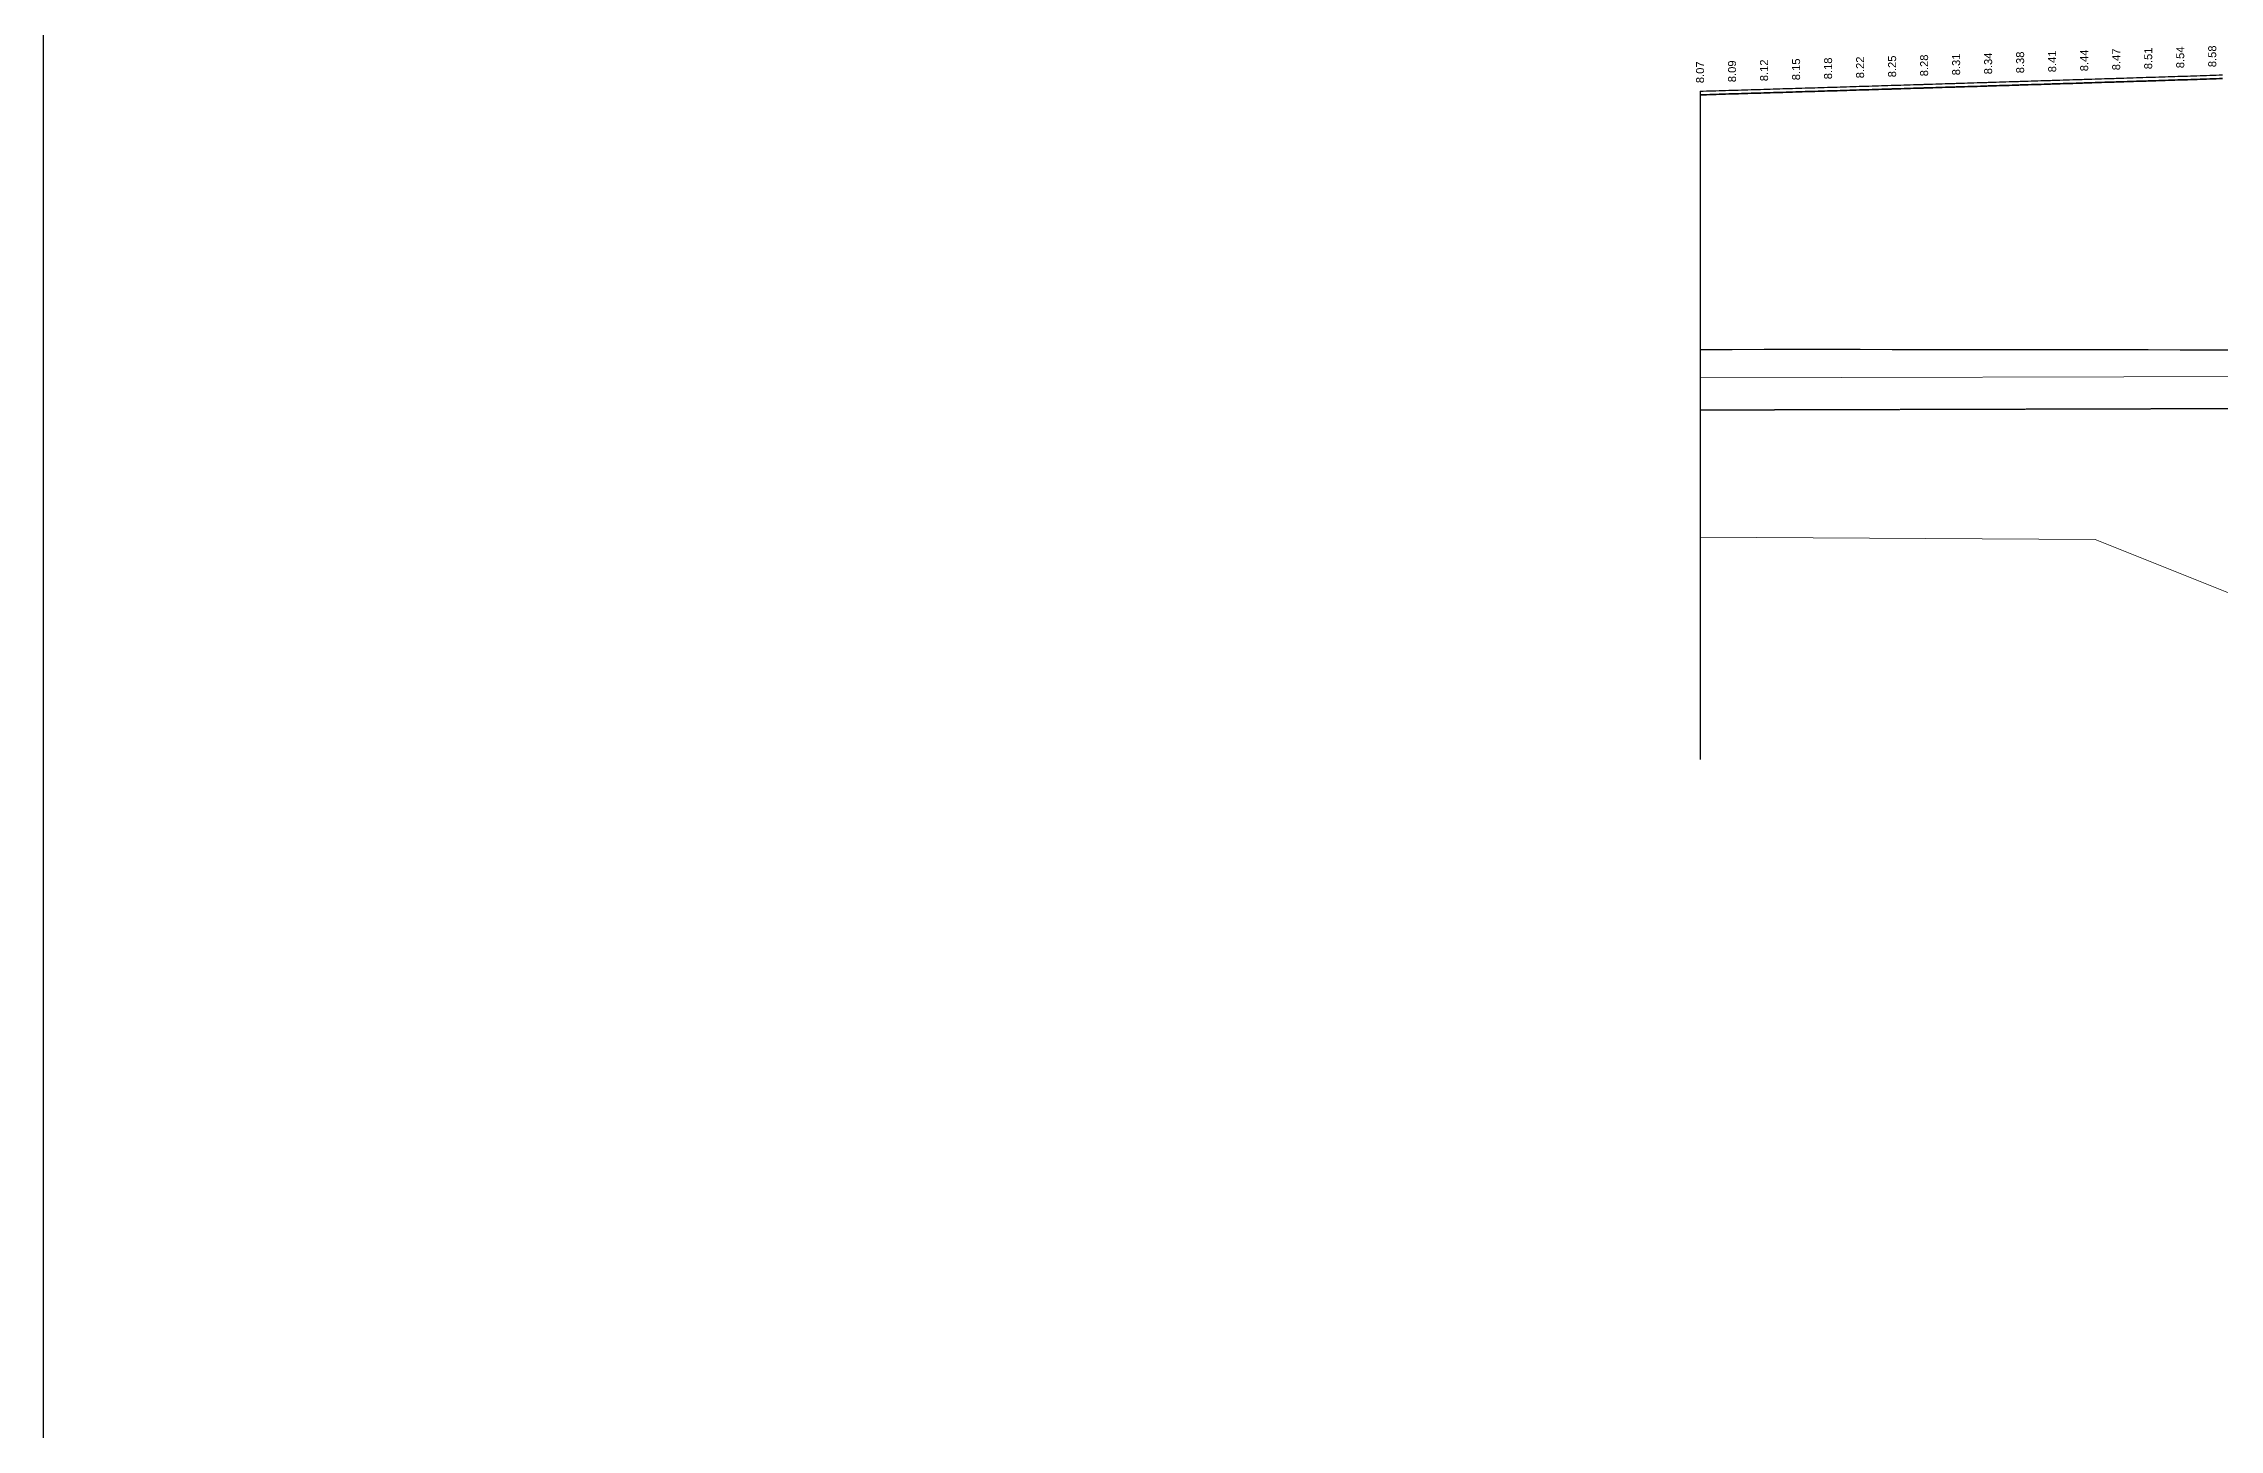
# Model space of a CAD drawing. Header units: millimetres. Extents: x 6546658 to 12951752, y -1354198 to 1102852.
# Drawn here: x 6546658 to 6614636, y -29280 to 14007 of the extents above; entities that cross this region are included whole.
import ezdxf
from ezdxf.enums import TextEntityAlignment as Align

# ---------------------------------------------------------------- set-up
doc = ezdxf.new("R2010")
doc.units = ezdxf.units.MM
doc.linetypes.add('ACAD_ISO10W100', pattern=[18.5, 12, -3, 0.5, -3])
doc.layers.get('Defpoints').update_dxf_attribs({"color": 254, "lineweight": 0})
doc.layers.add('1-Штриховка', color=8, linetype='Continuous', lineweight=9)
doc.layers.add('ИС_Основная', color=7, linetype='Continuous', lineweight=35)
for name, color, linetype in [('Геология', 250, 'Continuous'), ('Красный профиль', 1, 'Continuous'), ('Рабочие отметки', 7, 'Continuous'), ('Черный профиль', 3, 'Continuous')]:
    doc.layers.add(name, color=color, linetype=linetype)
doc.styles.get("Standard").update_dxf_attribs({"font": 'arial.ttf'})

# ---------------------------------------------------------------- blocks, each defined once
blk = doc.blocks.new('кун')
at = {"linetype": 'Continuous'}
for p, q in [((-300000, -4091), (-282263, -4109)), ((-300000, -4981), (-91704, -4570))]:
    blk.add_line(p, q, dxfattribs=at)
at = {"layer": 'Defpoints', "color": 1, "linetype": 'Continuous'}
for p, q in [((-300000, -9965), (-287661, -10037)), ((-287661, -10037), (-255040, -23079))]:
    blk.add_line(p, q, dxfattribs=at)
at = {"layer": 'Геология', "color": 5, "linetype": 'ACAD_ISO10W100', "lineweight": 25}
blk.add_line((-85223, -5424), (-300000, -5995), dxfattribs=at)
at = {"layer": 'Красный профиль', "linetype": 'Continuous'}
blk.add_line((-300000, -4091), (-300000, -9965), dxfattribs=at)

msp = doc.modelspace()

# ---------------------------------------------------------------- linework, layer by layer
at = {"color": 1}
msp.add_lwpolyline([(6546658, 91146.6), (7115680.7, 91146.6), (7115680.7, -72566.7), (6546658, -72566.7)], close=True, dxfattribs=at)
at = {"layer": 'ИС_Основная', "flags": 128}
msp.add_lwpolyline([(6598412.1, 12403.8), (6598511.6, 12406.8), (6598611.1, 12409.8), (6598710.6, 12412.8), (6598810.1, 12415.8), (6598909.7, 12418.9), (6599009.2, 12421.9), (6599108.7, 12424.9), (6599208.2, 12427.9), (6599307.7, 12430.9), (6599407.2, 12434), (6599412.1, 12434.1), (6599506.7, 12437), (6599606.3, 12440), (6599705.8, 12443), (6599805.3, 12446.1), (6599904.8, 12449.1), (6600004.3, 12452.1), (6600103.8, 12455.1), (6600203.3, 12458.2), (6600302.9, 12461.2), (6600402.4, 12464.2), (6600412.1, 12464.5), (6600501.9, 12467.3), (6600601.4, 12470.3), (6600700.9, 12473.3), (6600800.4, 12476.4), (6600899.9, 12479.4), (6600999.5, 12482.5), (6601099, 12485.5), (6601198.5, 12488.5), (6601298, 12491.6), (6601397.5, 12494.6), (6601412.1, 12495.1), (6601497, 12497.7), (6601596.5, 12500.7), (6601696.1, 12503.8), (6601795.6, 12506.8), (6601895.1, 12509.9), (6601994.6, 12512.9), (6602094.1, 12516), (6602193.6, 12519), (6602293.1, 12522.1), (6602392.7, 12525.1), (6602412.1, 12525.7), (6602492.2, 12528.2), (6602591.7, 12531.3), (6602691.2, 12534.3), (6602790.7, 12537.4), (6602890.2, 12540.4), (6602989.7, 12543.5), (6603089.2, 12546.6), (6603188.8, 12549.6), (6603288.3, 12552.7), (6603387.8, 12555.8), (6603412.2, 12556.5), (6603487.3, 12558.8), (6603586.8, 12561.9), (6603686.3, 12565), (6603785.8, 12568.1), (6603885.4, 12571.1), (6603984.9, 12574.2), (6604084.4, 12577.3), (6604183.9, 12580.4), (6604283.4, 12583.4), (6604382.9, 12586.5), (6604412.2, 12587.4), (6604482.4, 12589.6), (6604582, 12592.7), (6604681.5, 12595.8), (6604781, 12598.8), (6604880.5, 12601.9), (6604980, 12605), (6605079.5, 12608.1), (6605179, 12611.2), (6605278.6, 12614.3), (6605378.1, 12617.4), (6605412.2, 12618.4), (6605477.6, 12620.5), (6605577.1, 12623.6), (6605676.6, 12626.6), (6605776.1, 12629.7), (6605875.6, 12632.8), (6605975.2, 12635.9), (6606074.7, 12639), (6606174.2, 12642.1), (6606273.7, 12645.2), (6606373.2, 12648.3), (6606412.2, 12649.6), (6606472.7, 12651.4), (6606572.2, 12654.5), (6606671.8, 12657.7), (6606771.3, 12660.8), (6606870.8, 12663.9), (6606970.3, 12667), (6607069.8, 12670.1), (6607169.3, 12673.2), (6607268.8, 12676.3), (6607368.4, 12679.4), (6607412.2, 12680.8), (6607467.9, 12682.5), (6607567.4, 12685.7), (6607666.9, 12688.8), (6607766.4, 12691.9), (6607865.9, 12695), (6607965.4, 12698.1), (6608065, 12701.3), (6608164.5, 12704.4), (6608264, 12707.5), (6608363.5, 12710.6), (6608412.2, 12712.2), (6608463, 12713.7), (6608562.5, 12716.9), (6608662, 12720), (6608761.6, 12723.1), (6608861.1, 12726.3), (6608960.6, 12729.4), (6609060.1, 12732.5), (6609159.6, 12735.7), (6609259.1, 12738.8), (6609358.6, 12741.9), (6609412.2, 12743.6), (6609458.2, 12745.1), (6609557.7, 12748.2), (6609657.2, 12751.4), (6609756.7, 12754.5), (6609856.2, 12757.6), (6609955.7, 12760.8), (6610055.2, 12763.9), (6610154.8, 12767.1), (6610254.3, 12770.2), (6610353.8, 12773.4), (6610412.2, 12775.2), (6610453.3, 12776.5), (6610552.8, 12779.7), (6610652.3, 12782.8), (6610751.8, 12786), (6610851.4, 12789.1), (6610950.9, 12792.3), (6611050.4, 12795.4), (6611149.9, 12798.6), (6611249.4, 12801.8), (6611348.9, 12804.9), (6611412.3, 12806.9), (6611448.4, 12808.1), (6611547.9, 12811.2), (6611647.5, 12814.4), (6611747, 12817.6), (6611846.5, 12820.7), (6611946, 12823.9), (6612045.5, 12827.1), (6612145, 12830.2), (6612244.5, 12833.4), (6612344.1, 12836.6), (6612412.3, 12838.7), (6612443.6, 12839.7), (6612543.1, 12842.9), (6612642.6, 12846.1), (6612742.1, 12849.3), (6612841.6, 12852.4), (6612941.1, 12855.6), (6613040.7, 12858.8), (6613140.2, 12862), (6613239.7, 12865.2), (6613339.2, 12868.3), (6613412.3, 12870.7), (6613438.7, 12871.5), (6613538.2, 12874.7), (6613637.7, 12877.9), (6613737.3, 12881.1), (6613836.8, 12884.3), (6613936.3, 12887.5), (6614035.8, 12890.7), (6614135.3, 12893.9), (6614234.8, 12897), (6614334.3, 12900.2), (6614412.3, 12902.7), (6614433.9, 12903.4), (6614533.4, 12906.6), (6614632.9, 12909.8), (6614732.4, 12913)], dxfattribs=at)
at = {"layer": 'Красный профиль', "linetype": 'Continuous'}
msp.add_line((6598408.6, 12518.7), (6598408.6, -8355.7), dxfattribs=at)
at = {"layer": 'Красный профиль', "linetype": 'Continuous', "flags": 128}
msp.add_lwpolyline([(6598408.6, 12518.7), (6598508.1, 12521.7), (6598607.6, 12524.8), (6598707.1, 12527.8), (6598806.7, 12530.8), (6598906.2, 12533.8), (6599005.7, 12536.8), (6599105.2, 12539.8), (6599204.7, 12542.9), (6599304.2, 12545.9), (6599403.7, 12548.9), (6599408.6, 12549), (6599503.3, 12551.9), (6599602.8, 12554.9), (6599702.3, 12558), (6599801.8, 12561), (6599901.3, 12564), (6600000.8, 12567.1), (6600100.3, 12570.1), (6600199.8, 12573.1), (6600299.4, 12576.1), (6600398.9, 12579.2), (6600408.6, 12579.5), (6600498.4, 12582.2), (6600597.9, 12585.3), (6600697.4, 12588.3), (6600796.9, 12591.3), (6600896.4, 12594.4), (6600995.9, 12597.4), (6601095.5, 12600.4), (6601195, 12603.5), (6601294.5, 12606.5), (6601394, 12609.6), (6601408.6, 12610), (6601493.5, 12612.6), (6601593, 12615.7), (6601692.5, 12618.7), (6601792, 12621.8), (6601891.6, 12624.8), (6601991.1, 12627.9), (6602090.6, 12630.9), (6602190.1, 12634), (6602289.6, 12637), (6602389.1, 12640.1), (6602408.6, 12640.7), (6602488.6, 12643.1), (6602588.1, 12646.2), (6602687.7, 12649.3), (6602787.2, 12652.3), (6602886.7, 12655.4), (6602986.2, 12658.5), (6603085.7, 12661.5), (6603185.2, 12664.6), (6603284.7, 12667.6), (6603384.2, 12670.7), (6603408.6, 12671.5), (6603483.8, 12673.8), (6603583.3, 12676.9), (6603682.8, 12679.9), (6603782.3, 12683), (6603881.8, 12686.1), (6603981.3, 12689.1), (6604080.8, 12692.2), (6604180.4, 12695.3), (6604279.9, 12698.4), (6604379.4, 12701.5), (6604408.6, 12702.4), (6604478.9, 12704.5), (6604578.4, 12707.6), (6604677.9, 12710.7), (6604777.4, 12713.8), (6604876.9, 12716.9), (6604976.5, 12720), (6605076, 12723), (6605175.5, 12726.1), (6605275, 12729.2), (6605374.5, 12732.3), (6605408.6, 12733.4), (6605474, 12735.4), (6605573.5, 12738.5), (6605673, 12741.6), (6605772.6, 12744.7), (6605872.1, 12747.8), (6605971.6, 12750.9), (6606071.1, 12754), (6606170.6, 12757.1), (6606270.1, 12760.2), (6606369.6, 12763.3), (6606408.6, 12764.5), (6606469.1, 12766.4), (6606568.7, 12769.5), (6606668.2, 12772.6), (6606767.7, 12775.7), (6606867.2, 12778.8), (6606966.7, 12781.9), (6607066.2, 12785), (6607165.7, 12788.1), (6607265.2, 12791.3), (6607364.8, 12794.4), (6607408.6, 12795.7), (6607464.3, 12797.5), (6607563.8, 12800.6), (6607663.3, 12803.7), (6607762.8, 12806.8), (6607862.3, 12810), (6607961.8, 12813.1), (6608061.3, 12816.2), (6608160.9, 12819.3), (6608260.4, 12822.4), (6608359.9, 12825.6), (6608408.6, 12827.1), (6608459.4, 12828.7), (6608558.9, 12831.8), (6608658.4, 12834.9), (6608757.9, 12838.1), (6608857.5, 12841.2), (6608957, 12844.3), (6609056.5, 12847.5), (6609156, 12850.6), (6609255.5, 12853.7), (6609355, 12856.9), (6609408.6, 12858.6), (6609454.5, 12860), (6609554, 12863.2), (6609653.6, 12866.3), (6609753.1, 12869.4), (6609852.6, 12872.6), (6609952.1, 12875.7), (6610051.6, 12878.9), (6610151.1, 12882), (6610250.6, 12885.2), (6610350.1, 12888.3), (6610408.6, 12890.2), (6610449.7, 12891.5), (6610549.2, 12894.6), (6610648.7, 12897.8), (6610748.2, 12900.9), (6610847.7, 12904.1), (6610947.2, 12907.2), (6611046.7, 12910.4), (6611146.2, 12913.5), (6611245.8, 12916.7), (6611345.3, 12919.9), (6611408.6, 12921.9), (6611444.8, 12923), (6611544.3, 12926.2), (6611643.8, 12929.3), (6611743.3, 12932.5), (6611842.8, 12935.7), (6611942.3, 12938.8), (6612041.9, 12942), (6612141.4, 12945.2), (6612240.9, 12948.3), (6612340.4, 12951.5), (6612408.6, 12953.7), (6612439.9, 12954.7), (6612539.4, 12957.9), (6612638.9, 12961), (6612738.4, 12964.2), (6612838, 12967.4), (6612937.5, 12970.6), (6613037, 12973.7), (6613136.5, 12976.9), (6613236, 12980.1), (6613335.5, 12983.3), (6613408.6, 12985.6), (6613435, 12986.5), (6613534.6, 12989.7), (6613634.1, 12992.8), (6613733.6, 12996), (6613833.1, 12999.2), (6613932.6, 13002.4), (6614032.1, 13005.6), (6614131.6, 13008.8), (6614231.1, 13012), (6614330.7, 13015.2), (6614408.6, 13017.7), (6614430.2, 13018.4), (6614529.7, 13021.6), (6614629.2, 13024.8), (6614728.7, 13028)], dxfattribs=at)
at = {"layer": 'Черный профиль', "linetype": 'Continuous', "flags": 128}
msp.add_lwpolyline([(6598408.6, 4451.4), (6598408.6, 4451.4), (6599408.6, 4455.5), (6600408.6, 4458.6), (6601408.6, 4458.7), (6602408.6, 4457.6), (6603408.6, 4456.4), (6604408.6, 4455.3), (6605408.6, 4454.2), (6606408.6, 4453), (6607408.6, 4451.8), (6608408.6, 4450.7), (6609408.6, 4449.5), (6610408.6, 4448.3), (6611408.6, 4447.1), (6612408.6, 4445.9), (6613408.6, 4444.6), (6614408.6, 4442.6), (6615408.6, 4440.6)], dxfattribs=at)

# ---------------------------------------------------------------- texts
at = {"layer": 'Рабочие отметки', "linetype": 'Continuous'}
for s, p in [('8.25', (6604408.6, 12952.4)), ('8.28', (6605408.6, 12983.4)), ('8.31', (6606408.6, 13014.5)), ('8.34', (6607408.6, 13045.7)), ('8.38', (6608408.6, 13077.1)), ('8.41', (6609408.6, 13108.6)), ('8.44', (6610408.6, 13140.2)), ('8.47', (6611408.6, 13171.9)), ('8.51', (6612408.6, 13203.7)), ('8.54', (6613408.6, 13235.6)), ('8.58', (6614408.6, 13267.7)), ('8.07', (6598408.6, 12768.7)), ('8.09', (6599408.6, 12799)), ('8.12', (6600408.6, 12829.5)), ('8.15', (6601408.6, 12860)), ('8.18', (6602408.6, 12890.7)), ('8.22', (6603408.6, 12921.5))]:
    msp.add_text(s, height=250, rotation=90.000002, dxfattribs=at).set_placement(p, align=Align.MIDDLE_LEFT)

# ---------------------------------------------------------------- next in the draw order: block references
at = {"layer": '1-Штриховка'}
msp.add_blockref('кун', (6898408.6, 8550), dxfattribs=at)

doc.saveas('drawing.dxf')
